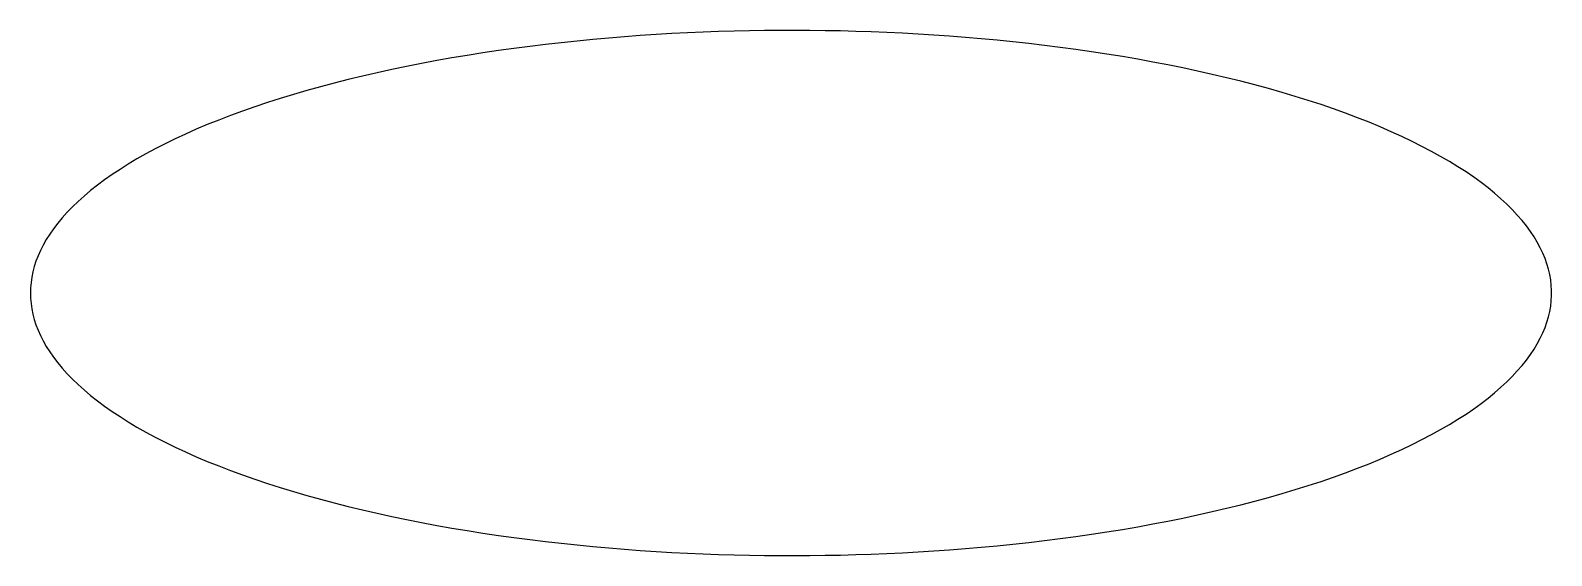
# Model space of a CAD drawing. Extents: x -26.1 to 27.9, y 0.5 to 19.1.
import ezdxf

# ---------------------------------------------------------------- set-up
doc = ezdxf.new("R2010")
doc.units = 0
doc.layers.get('0').update_dxf_attribs({"linetype": 'CONTINUOUS'})

msp = doc.modelspace()

# ---------------------------------------------------------------- linework, layer by layer
at = {"color": 7}
msp.add_polyline3d([(-26.0621, 9.81057, 0), (-26.0568, 9.62612, 0), (-26.0408, 9.44026, 0), (-26.0138, 9.25309, 0), (-25.9756, 9.06471, 0), (-25.9259, 8.87523, 0), (-25.8645, 8.68474, 0), (-25.7913, 8.49338, 0), (-25.7059, 8.30126, 0), (-25.6083, 8.10851, 0), (-25.4983, 7.91525, 0), (-25.3756, 7.72161, 0), (-25.2402, 7.52774, 0), (-25.0918, 7.33377, 0), (-24.9305, 7.13986, 0), (-24.7561, 6.94613, 0), (-24.5685, 6.75276, 0), (-24.3676, 6.55988, 0), (-24.1535, 6.36766, 0), (-23.926, 6.17625, 0), (-23.6853, 5.98581, 0), (-23.4312, 5.79651, 0), (-23.1639, 5.60849, 0), (-22.8834, 5.42193, 0), (-22.5898, 5.23699, 0), (-22.2831, 5.05382, 0), (-21.9636, 4.87259, 0), (-21.6313, 4.69346, 0), (-21.2865, 4.51659, 0), (-20.9293, 4.34213, 0), (-20.5599, 4.17022, 0), (-20.1786, 4.00104, 0), (-19.7856, 3.83471, 0), (-19.3812, 3.67139, 0), (-18.9656, 3.51121, 0), (-18.5393, 3.35431, 0), (-18.1025, 3.20081, 0), (-17.6555, 3.05084, 0), (-17.1988, 2.90452, 0), (-16.7327, 2.76195, 0), (-16.2576, 2.62326, 0), (-15.7739, 2.48852, 0), (-15.2821, 2.35785, 0), (-14.7825, 2.23132, 0), (-14.2755, 2.10901, 0), (-13.7617, 1.99099, 0), (-13.2415, 1.87733, 0), (-12.7153, 1.76808, 0), (-12.1836, 1.6633, 0), (-11.6469, 1.56301, 0), (-11.1057, 1.46727, 0), (-10.5603, 1.37609, 0), (-10.0113, 1.28949, 0), (-9.45919, 1.20749, 0), (-8.90435, 1.13008, 0), (-8.34727, 1.05727, 0), (-7.78841, 0.989048, 0), (-7.22821, 0.925393, 0), (-6.66712, 0.866286, 0), (-6.10557, 0.811695, 0), (-5.54399, 0.761587, 0), (-4.98279, 0.715919, 0), (-4.42237, 0.674646, 0), (-3.86312, 0.637715, 0), (-3.30544, 0.605068, 0), (-2.74969, 0.576646, 0), (-2.19622, 0.552381, 0), (-1.64539, 0.532204, 0), (-1.09751, 0.51604, 0), (-0.552918, 0.503813, 0), (-0.011904, 0.495442, 0), (0.525239, 0.490843, 0), (1.05851, 0.489932, 0), (1.59361, 0.492676, 0), (2.13273, 0.49915, 0), (2.67557, 0.509439, 0), (3.22184, 0.523625, 0), (3.77124, 0.541786, 0), (4.32343, 0.563998, 0), (4.87808, 0.590333, 0), (5.43485, 0.62086, 0), (5.99335, 0.655641, 0), (6.55323, 0.694737, 0), (7.1141, 0.738201, 0), (7.67554, 0.786083, 0), (8.23716, 0.838428, 0), (8.79853, 0.895273, 0), (9.35923, 0.956651, 0), (9.91881, 1.02259, 0), (10.4768, 1.0931, 0), (11.0329, 1.16821, 0), (11.5864, 1.24791, 0), (12.137, 1.33222, 0), (12.6843, 1.42111, 0), (13.2276, 1.51457, 0), (13.7667, 1.61259, 0), (14.3009, 1.71513, 0), (14.8299, 1.82215, 0), (15.3532, 1.93361, 0), (15.8702, 2.04946, 0), (16.3807, 2.16963, 0), (16.884, 2.29406, 0), (17.3798, 2.42267, 0), (17.8676, 2.55539, 0), (18.3471, 2.69212, 0), (18.8177, 2.83276, 0), (19.2792, 2.97721, 0), (19.731, 3.12537, 0), (20.173, 3.27712, 0), (20.6046, 3.43234, 0), (21.0256, 3.5909, 0), (21.4356, 3.75267, 0), (21.8343, 3.91751, 0), (22.2215, 4.08528, 0), (22.5969, 4.25584, 0), (22.9602, 4.42905, 0), (23.3113, 4.60474, 0), (23.6498, 4.78276, 0), (23.9758, 4.96296, 0), (24.2889, 5.14517, 0), (24.589, 5.32925, 0), (24.8761, 5.51502, 0), (25.15, 5.70233, 0), (25.4107, 5.89101, 0), (25.6581, 6.0809, 0), (25.8922, 6.27184, 0), (26.113, 6.46368, 0), (26.3205, 6.65625, 0), (26.5147, 6.84939, 0), (26.6957, 7.04296, 0), (26.8636, 7.2368, 0), (27.0184, 7.43076, 0), (27.1603, 7.6247, 0), (27.2893, 7.81847, 0), (27.4056, 8.01193, 0), (27.5095, 8.20496, 0), (27.6009, 8.39741, 0), (27.6802, 8.58917, 0), (27.7475, 8.7801, 0), (27.8029, 8.9701, 0), (27.8469, 9.15905, 0), (27.8795, 9.34684, 0), (27.901, 9.53336, 0), (27.9116, 9.71853, 0), (27.9116, 9.90261, 0), (27.901, 10.0878, 0), (27.8795, 10.2743, 0), (27.8469, 10.4621, 0), (27.8029, 10.651, 0), (27.7475, 10.841, 0), (27.6802, 11.032, 0), (27.6009, 11.2237, 0), (27.5095, 11.4162, 0), (27.4056, 11.6092, 0), (27.2893, 11.8027, 0), (27.1603, 11.9964, 0), (27.0184, 12.1904, 0), (26.8636, 12.3843, 0), (26.6957, 12.5782, 0), (26.5147, 12.7718, 0), (26.3205, 12.9649, 0), (26.113, 13.1575, 0), (25.8922, 13.3493, 0), (25.6581, 13.5402, 0), (25.4107, 13.7301, 0), (25.15, 13.9188, 0), (24.8761, 14.1061, 0), (24.589, 14.2919, 0), (24.2889, 14.476, 0), (23.9758, 14.6582, 0), (23.6498, 14.8384, 0), (23.3113, 15.0164, 0), (22.9602, 15.1921, 0), (22.5969, 15.3653, 0), (22.2215, 15.5359, 0), (21.8343, 15.7036, 0), (21.4356, 15.8685, 0), (21.0256, 16.0302, 0), (20.6046, 16.1888, 0), (20.173, 16.344, 0), (19.731, 16.4958, 0), (19.2792, 16.6439, 0), (18.8177, 16.7884, 0), (18.3471, 16.929, 0), (17.8676, 17.0658, 0), (17.3798, 17.1985, 0), (16.884, 17.3271, 0), (16.3807, 17.4515, 0), (15.8702, 17.5717, 0), (15.3532, 17.6875, 0), (14.8299, 17.799, 0), (14.3009, 17.906, 0), (13.7667, 18.0086, 0), (13.2276, 18.1066, 0), (12.6843, 18.2, 0), (12.137, 18.2889, 0), (11.5864, 18.3732, 0), (11.0329, 18.4529, 0), (10.4768, 18.528, 0), (9.91881, 18.5986, 0), (9.35923, 18.6645, 0), (8.79853, 18.7259, 0), (8.23716, 18.7827, 0), (7.67554, 18.8351, 0), (7.1141, 18.8829, 0), (6.55323, 18.9264, 0), (5.99335, 18.9655, 0), (5.43485, 19.0003, 0), (4.87808, 19.0308, 0), (4.32343, 19.0571, 0), (3.77124, 19.0794, 0), (3.22184, 19.0975, 0), (2.67557, 19.1117, 0), (2.13273, 19.122, 0), (1.59361, 19.1285, 0), (1.05851, 19.1312, 0), (0.525239, 19.1303, 0), (-0.011904, 19.1257, 0), (-0.552918, 19.1173, 0), (-1.09751, 19.1051, 0), (-1.64539, 19.0889, 0), (-2.19622, 19.0688, 0), (-2.74969, 19.0445, 0), (-3.30544, 19.0161, 0), (-3.86312, 18.9834, 0), (-4.42237, 18.9465, 0), (-4.98279, 18.9052, 0), (-5.54399, 18.8596, 0), (-6.10557, 18.8094, 0), (-6.66712, 18.7549, 0), (-7.22821, 18.6957, 0), (-7.78841, 18.6321, 0), (-8.34727, 18.5639, 0), (-8.90435, 18.4911, 0), (-9.45919, 18.4137, 0), (-10.0113, 18.3317, 0), (-10.5603, 18.2451, 0), (-11.1057, 18.1539, 0), (-11.6469, 18.0581, 0), (-12.1836, 17.9578, 0), (-12.7153, 17.8531, 0), (-13.2415, 17.7438, 0), (-13.7617, 17.6302, 0), (-14.2755, 17.5121, 0), (-14.7825, 17.3898, 0), (-15.2821, 17.2633, 0), (-15.7739, 17.1326, 0), (-16.2576, 16.9979, 0), (-16.7327, 16.8592, 0), (-17.1988, 16.7166, 0), (-17.6555, 16.5703, 0), (-18.1025, 16.4203, 0), (-18.5393, 16.2668, 0), (-18.9656, 16.1099, 0), (-19.3812, 15.9498, 0), (-19.7856, 15.7864, 0), (-20.1786, 15.6201, 0), (-20.5599, 15.4509, 0), (-20.9293, 15.279, 0), (-21.2865, 15.1046, 0), (-21.6313, 14.9277, 0), (-21.9636, 14.7485, 0), (-22.2831, 14.5673, 0), (-22.5898, 14.3842, 0), (-22.8834, 14.1992, 0), (-23.1639, 14.0127, 0), (-23.4312, 13.8246, 0), (-23.6853, 13.6353, 0), (-23.926, 13.4449, 0), (-24.1535, 13.2535, 0), (-24.3676, 13.0613, 0), (-24.5685, 12.8684, 0), (-24.7561, 12.675, 0), (-24.9305, 12.4813, 0), (-25.0918, 12.2874, 0), (-25.2402, 12.0934, 0), (-25.3756, 11.8995, 0), (-25.4983, 11.7059, 0), (-25.6083, 11.5126, 0), (-25.7059, 11.3199, 0), (-25.7913, 11.1278, 0), (-25.8645, 10.9364, 0), (-25.9259, 10.7459, 0), (-25.9756, 10.5564, 0), (-26.0138, 10.368, 0), (-26.0408, 10.1809, 0), (-26.0568, 9.99502, 0), (-26.0621, 9.81057, 0)], dxfattribs=at)

doc.saveas('drawing.dxf')
